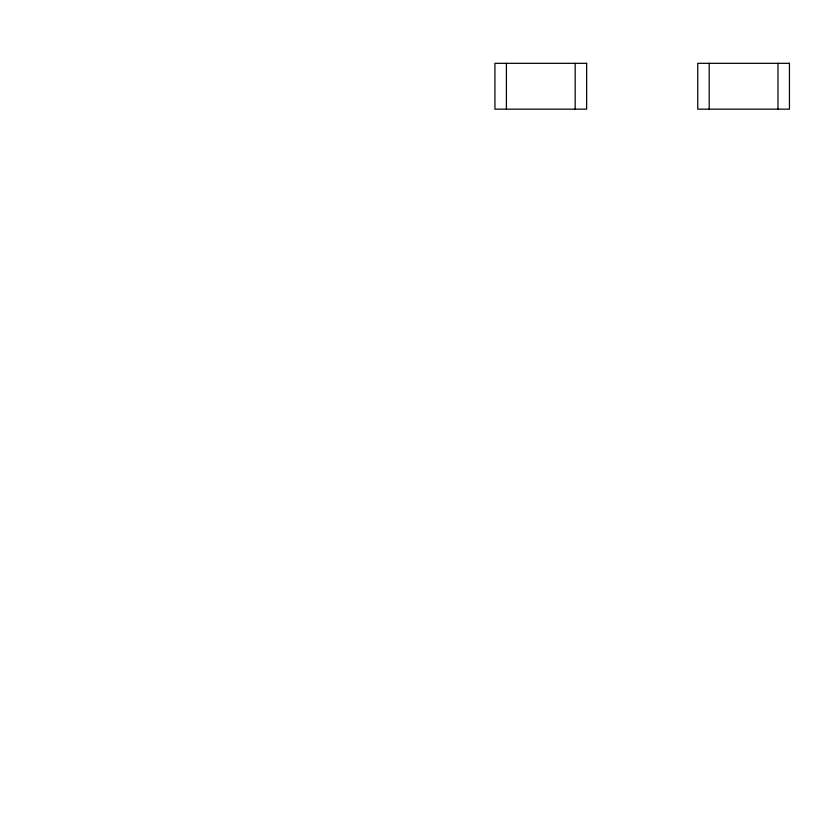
<?xml version="1.0" encoding="UTF-8"?>
<svg xmlns="http://www.w3.org/2000/svg" width="831" height="831" viewBox="0 0 831 831"><rect width="100%" height="100%" fill="white"/><g stroke="black" fill="none" stroke-linecap="round" stroke-linejoin="round"><path stroke-width="1.25" d="M777.982 63.322L777.982 109.173M709.207 63.322L709.207 109.173M575.177 63.322L575.177 109.173M506.401 63.322L506.401 109.173M586.644 63.322L494.933 63.322L494.933 109.173L586.644 109.173L586.644 63.322M789.45 63.322L697.749 63.322L697.749 109.173L789.45 109.173L789.45 63.322"/></g></svg>
